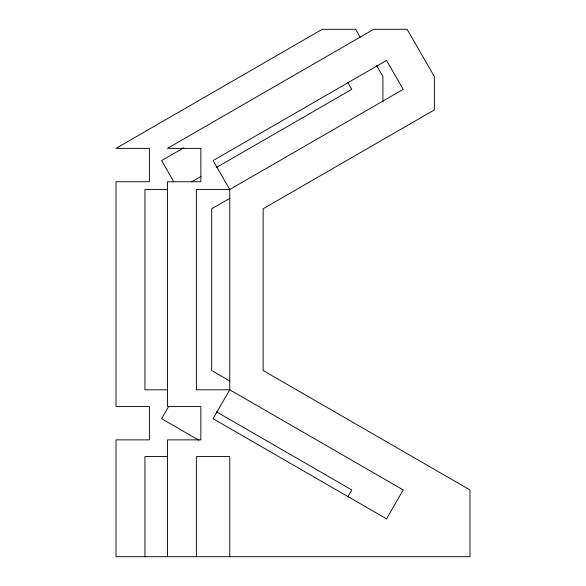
<?xml version="1.0" encoding="UTF-8"?>
<svg xmlns="http://www.w3.org/2000/svg" width="586" height="586" viewBox="0 0 586 586"><rect width="100%" height="100%" fill="white"/><g stroke="black" fill="none" stroke-linecap="round" stroke-linejoin="round"><path stroke-width="0.88" d="M168.841 406.201L161.619 418.697L198.844 440.196M347.71 496.972L351.768 489.94L216.329 411.738M183.799 147.789L161.619 160.593L173.8 181.689M191.776 181.726L201.284 176.239M216.329 167.552L351.768 89.358L347.71 82.326M229.924 198.244L211.693 208.77L211.693 370.52L229.917 381.039M167.486 189.498L144.932 189.498L144.932 389.793L167.486 389.793M167.486 456.553L144.932 456.553L144.932 556.7M360.185 37.174L355.643 29.3L322.256 29.3L116.021 148.375L149.401 148.375L149.401 181.755L116.021 181.755L116.021 406.479L149.401 406.479L149.401 439.866L116.021 439.866L116.021 556.7L469.979 556.7L469.979 489.94L263.143 370.52L263.143 208.77L434.365 109.919L434.365 76.539L407.087 29.3L373.707 29.3L167.471 148.375L200.852 148.375L200.852 181.755L167.471 181.755L167.471 406.479L200.852 406.479L200.852 439.866L167.471 439.866L167.471 556.7M376.549 65.515L382.914 76.539L382.914 101.803M229.756 556.7L229.756 456.553L196.376 456.553L196.376 556.7M229.756 389.793L213.07 418.697L386.526 518.844L403.219 489.94L229.756 389.793L196.376 389.793L196.376 189.498L229.756 189.498L403.219 89.358L386.526 60.446L213.07 160.593L229.756 189.498L229.756 389.793"/></g></svg>
